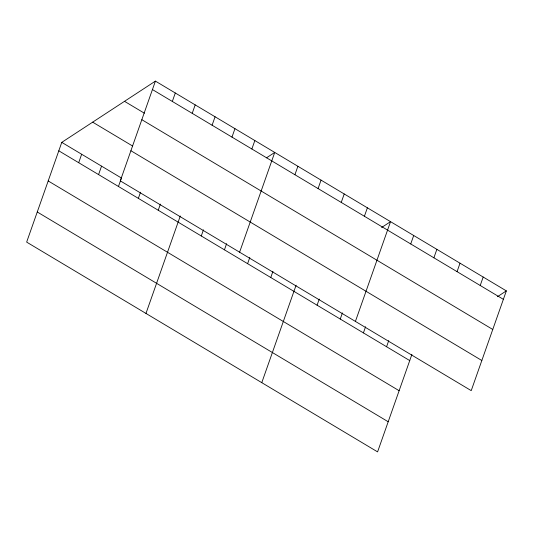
<?xml version="1.0" encoding="UTF-8"?>
<svg xmlns="http://www.w3.org/2000/svg" width="533" height="533" viewBox="0 0 533 533"><rect width="100%" height="100%" fill="white"/><g stroke="black" fill="none" stroke-linecap="round" stroke-linejoin="round"><path stroke-width="0.8" d="M155.416 81.116L120.285 180.867L471.225 390.636L506.35 290.885L155.416 81.116L61.775 142.364L26.65 242.115L377.584 451.884L411.902 354.438M78.691 162.705L81.662 154.257M98.572 174.591L101.55 166.143M118.459 186.477L121.164 178.795M172.326 101.45L175.297 93.002M138.347 198.363L140.512 192.22M192.213 113.336L195.185 104.888M158.234 210.249L160.4 204.106M212.101 125.222L215.072 116.774M145.969 313.437L180.287 215.992M231.982 137.108L234.96 128.66M201.281 235.979L203.446 229.836M251.869 149L254.847 140.552M224.446 249.824L226.605 243.681M239.603 252.189L274.735 152.438L266.493 157.828M247.605 263.668L249.77 257.526M294.916 174.731L297.894 166.283M270.771 277.513L272.929 271.37M318.081 188.575L321.053 180.127M261.776 382.661L296.095 285.215M341.24 202.42L344.218 193.972M317.088 305.202L319.254 299.06M364.405 216.265L367.377 207.817M340.254 319.047L342.419 312.904M355.411 321.412L390.542 221.661L381.615 227.498M363.413 332.892L365.578 326.749M410.73 243.954L413.701 235.506M386.578 346.736L388.744 340.594M433.889 257.799L436.867 249.351M457.054 271.643L460.026 263.195M480.213 285.488L483.191 277.04M497.422 296.721L506.35 290.885M152.438 89.564L503.372 299.333M124.515 101.33L144.403 113.216M141.825 119.692L492.765 329.461M92.675 122.157L132.451 145.929M130.898 150.732L481.832 360.501M61.775 142.364L121.437 178.029M58.803 150.812L409.737 360.581M48.19 180.947L399.13 390.716M37.263 211.987L388.197 421.756"/></g></svg>
